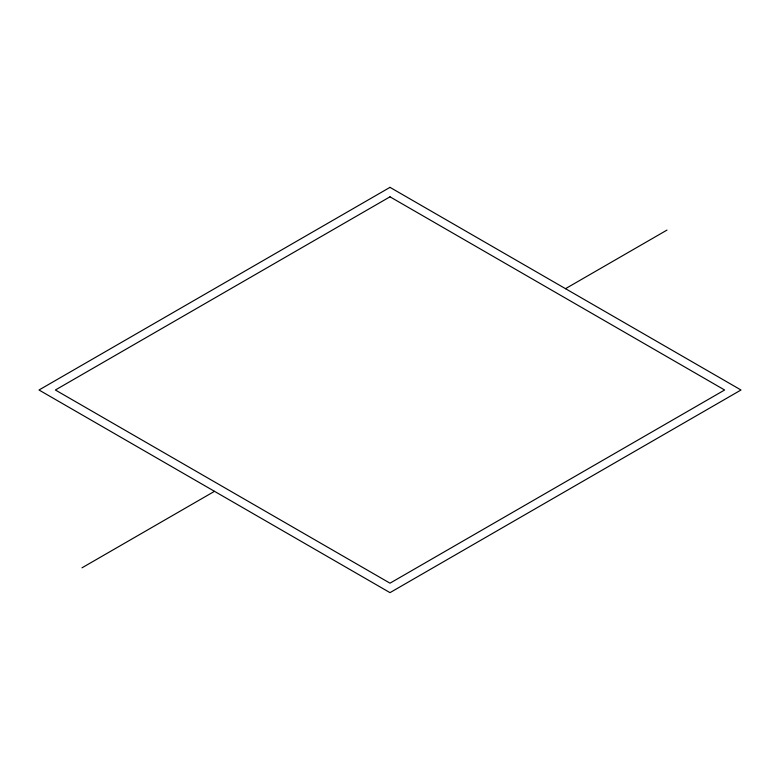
<?xml version="1.0" encoding="UTF-8"?>
<svg xmlns="http://www.w3.org/2000/svg" width="780" height="780" viewBox="0 0 780 780"><rect width="100%" height="100%" fill="white"/><g stroke="black" fill="none" stroke-linecap="round" stroke-linejoin="round"><path stroke-width="1.17" d="M81.997 567.821L214.5 491.322M565.5 288.678L666.998 230.08M390 187.356L39 390L390 592.644L741 390L390 187.356M390 196.814L55.38 390L390 583.187L724.62 390L390 196.814"/></g></svg>
